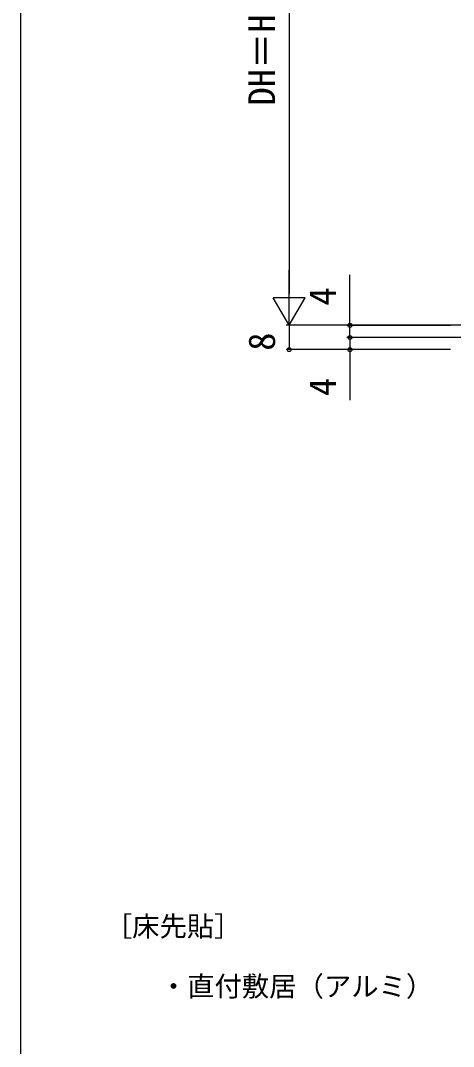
# Model space of a CAD drawing. Units: millimetres, scale not verified. Extents: x -525 to 525, y -783 to 780.
# Drawn here: x -524.9 to -382.4, y -7.3 to 330.3 of the extents above; entities that cross this region are included whole.
import ezdxf
from ezdxf.enums import TextEntityAlignment as Align

# ---------------------------------------------------------------- set-up
doc = ezdxf.new("R2010")
doc.units = ezdxf.units.MM
doc.header["$LTSCALE"] = 4
for name, color, linetype in [('0-2_USER1', 3, 'Continuous'), ('0-8_YKK_D', 6, 'Continuous'), ('0-9_YKK_ZWAK', 7, 'Continuous')]:
    doc.layers.add(name, color=color, linetype=linetype)
doc.styles.add('ＭＳ ゴシック', font='')
doc.styles.get('ＭＳ ゴシック').set_extended_font_data('MS Gothic')

msp = doc.modelspace()

# ---------------------------------------------------------------- linework, layer by layer
at = {"layer": '0-8_YKK_D'}
for p, q in [((-436.478, 441.645), (-436.478, 240.477)), ((-436.478, 229.977), (-436.478, 248.163)), ((-416.478, 229.973), (-416.478, 246.642)), ((-436.478, 229.977), (-441.728, 239.07)), ((-431.228, 239.07), (-441.728, 239.07)), ((-436.478, 229.977), (-431.228, 239.07)), ((-348.899, 229.977), (-437.478, 229.977)), ((-349.899, 229.977), (-437.478, 229.977)), ((-436.478, 229.977), (-436.478, 221.973)), ((-383.399, 229.973), (-417.478, 229.973)), ((-416.478, 225.973), (-416.478, 229.973)), ((-416.478, 225.973), (-416.478, 228.523)), ((-341.799, 225.973), (-417.478, 225.973)), ((-341.799, 225.973), (-417.478, 225.973)), ((-416.478, 225.973), (-416.478, 221.973)), ((-416.478, 225.973), (-416.478, 223.423)), ((-383.399, 221.973), (-437.478, 221.973)), ((-383.399, 221.973), (-417.478, 221.973)), ((-416.478, 221.973), (-416.478, 205.305))]:
    msp.add_line(p, q, dxfattribs=at)
for centre in [(-416.478, 229.973), (-416.478, 225.973), (-416.478, 225.973), (-436.478, 221.973), (-416.478, 221.973)]:
    msp.add_circle(centre, 0.637, dxfattribs=at)
at = {"layer": '0-9_YKK_ZWAK'}
msp.add_line((-524.9, 746.8), (-524.9, -783.2), dxfattribs=at)

# ---------------------------------------------------------------- texts
at = {"layer": '0-2_USER1', "style": 'ＭＳ ゴシック'}
for s, p in [('［床先貼］', (-497.15, 26.976)), ('・直付敷居（アルミ）', (-479.048, 7.232))]:
    msp.add_text(s, height=6.598, dxfattribs=at).set_placement(p, align=Align.BOTTOM_LEFT)
at = {"layer": '0-8_YKK_D', "style": 'ＭＳ ゴシック'}
for s, p in [('DH＝H-29', (-438.478, 302.299)), ('4', (-418.478, 236.46)), ('8', (-438.478, 221.611)), ('4', (-418.478, 206.692))]:
    msp.add_text(s, height=8.798, rotation=90, dxfattribs=at).set_placement(p, align=Align.BOTTOM_LEFT)

doc.saveas('drawing.dxf')
